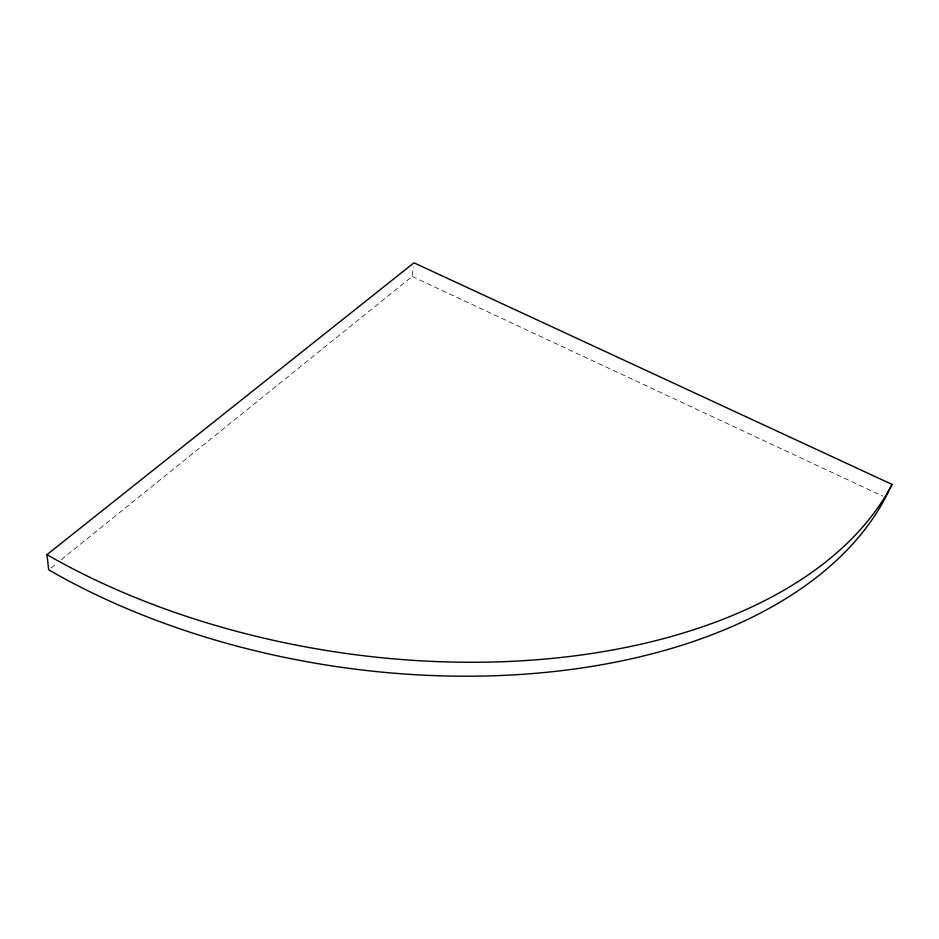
<?xml version="1.0" encoding="UTF-8"?>
<svg xmlns="http://www.w3.org/2000/svg" width="939" height="939" viewBox="0 0 939 939"><rect width="100%" height="100%" fill="white"/><g stroke="black" fill="none" stroke-linecap="round" stroke-linejoin="round"><path stroke-width="0.7" stroke-dasharray="4.7 3.52" d="M61.211 559.703L412.139 276.477L413.418 266.911M50.952 567.978L56.645 563.388M412.139 276.477L882.895 496.191"/><path stroke-width="1.41" d="M892.05 484.418L885.547 497.424A531.357 310.985 8.6 0 1 48.675 569.82L46.95 554.656L413.97 262.814L892.05 484.418A536.31 309.917 8.7 0 1 46.95 554.656"/></g></svg>
